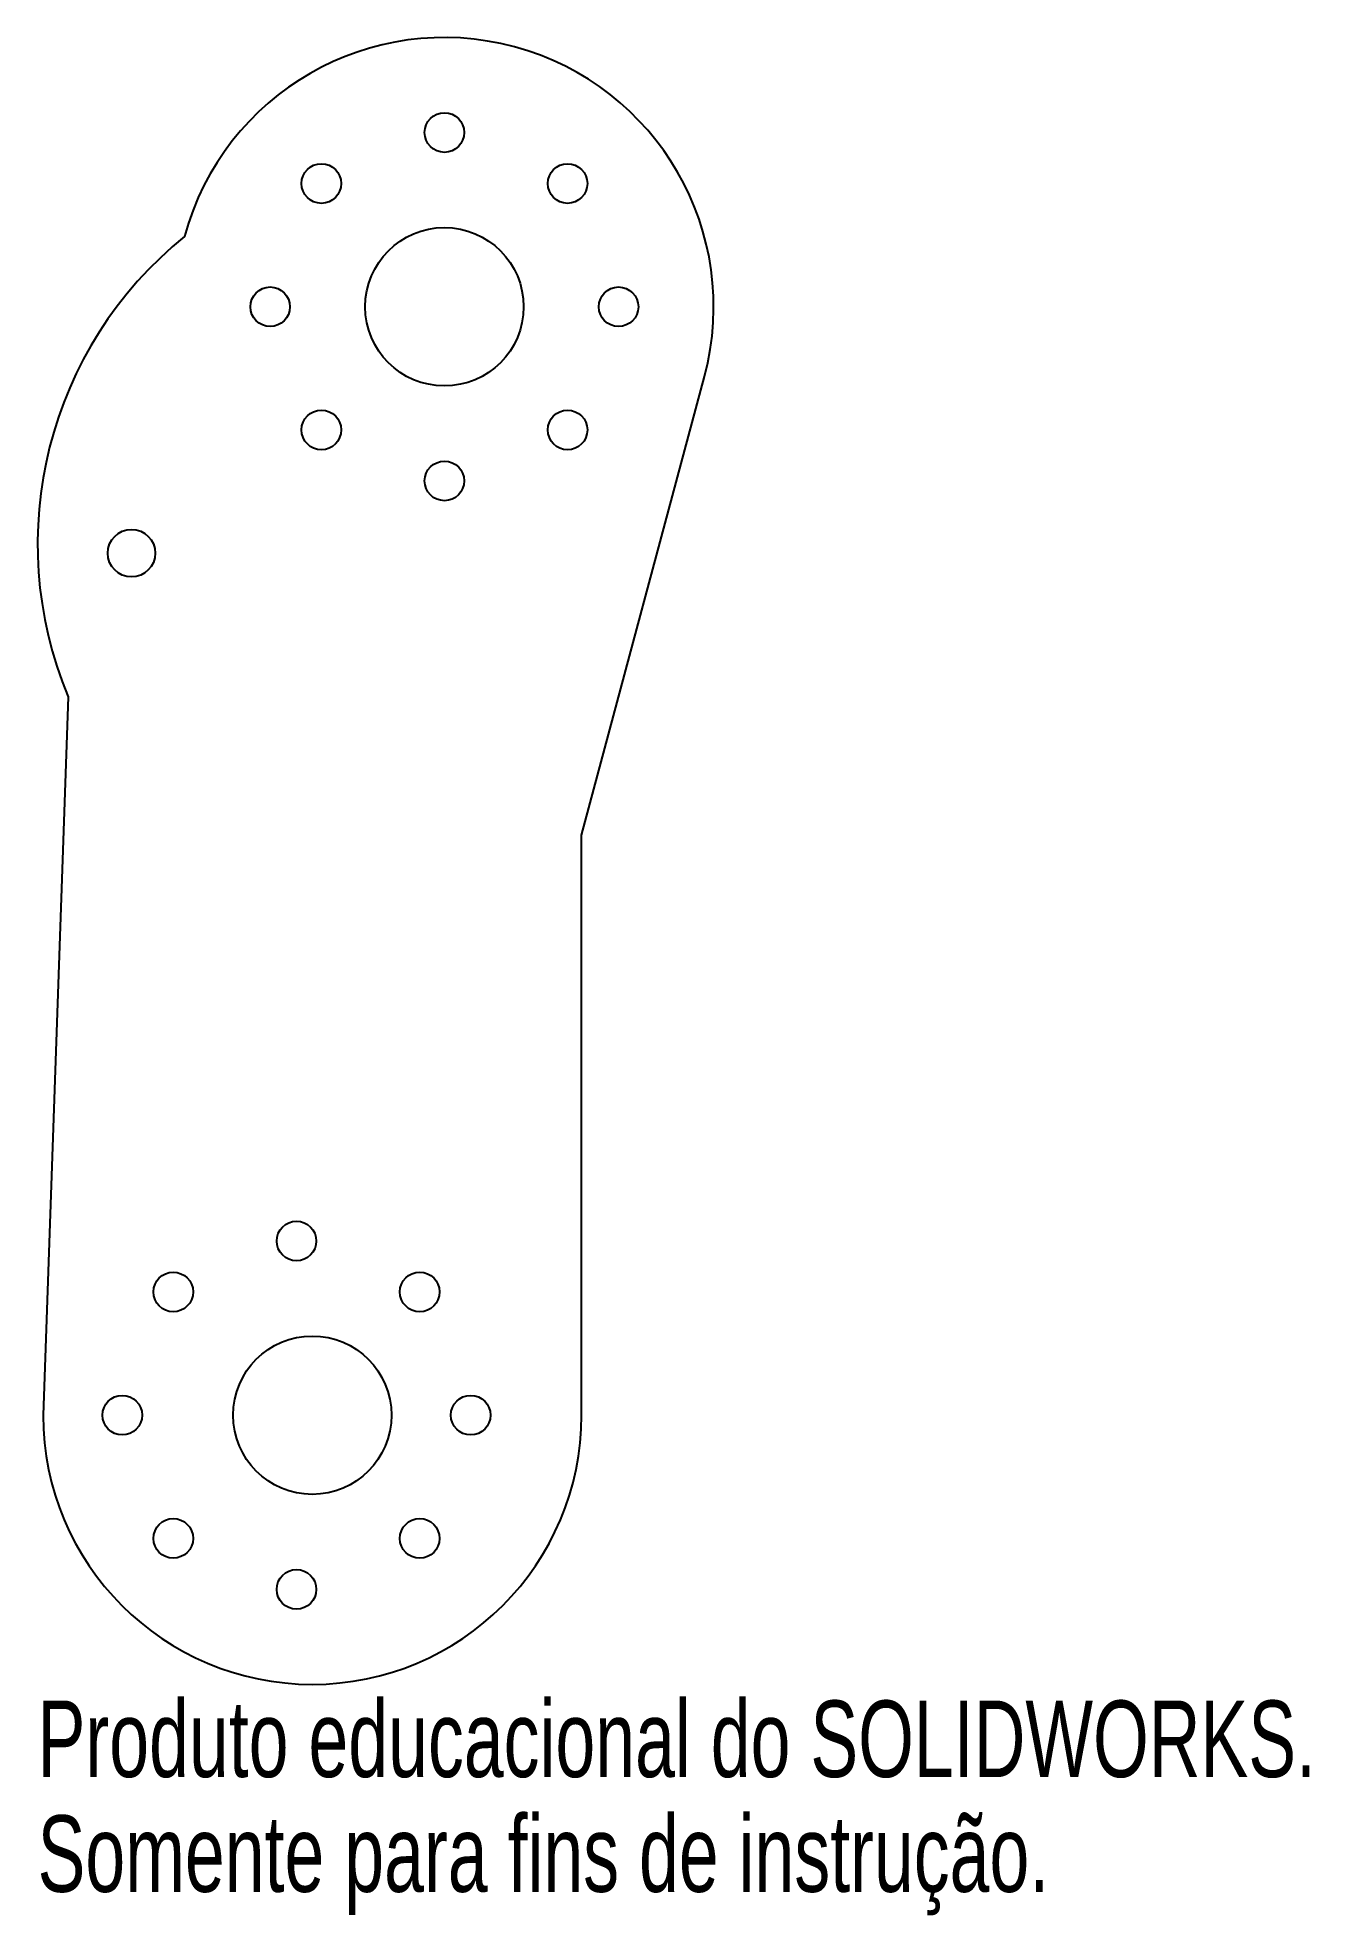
# Model space of a CAD drawing. Header units: millimetres. Extents: x -17 to 63, y -32 to 87.
import ezdxf

# ---------------------------------------------------------------- set-up
doc = ezdxf.new("R2010")
doc.units = ezdxf.units.MM
doc.styles.add('SLDTEXTSTYLE0', font='TXT', dxfattribs={"width": 0.7})

msp = doc.modelspace()

# ---------------------------------------------------------------- linework, layer by layer
at = {"color": 7, "linetype": 'Continuous', "lineweight": 25}
for p, q in [((17, 36.62), (24.76, 65.6)), ((-15.42, 45.36), (-17, 0)), ((17, 0), (17, 36.62))]:
    msp.add_line(p, q, dxfattribs=at)
for centre, radius in [((8.34, 81), 1.25), ((0.57, 77.78), 1.25), ((16.12, 77.78), 1.25), ((8.34, 70), 5), ((-2.66, 70), 1.25), ((19.34, 70), 1.25), ((0.57, 62.22), 1.25), ((16.12, 62.22), 1.25), ((8.34, 59), 1.25), ((-11.42, 54.44), 1.5), ((-1, 11), 1.25), ((-8.78, 7.78), 1.25), ((6.78, 7.78), 1.25), ((0, 0), 5), ((-12, 0), 1.25), ((10, 0), 1.25), ((-8.78, -7.78), 1.25), ((6.78, -7.78), 1.25), ((-1, -11), 1.25)]:
    msp.add_circle(centre, radius, dxfattribs=at)
for centre, radius, start, end in [((8.34, 70), 17, 345, 164.8486), ((7.65, 55), 25, 128.9466, 202.6864), ((0, 0), 17, 180, 0)]:
    msp.add_arc(centre, radius, start, end, dxfattribs=at)

# ---------------------------------------------------------------- texts
at = {"color": 7, "linetype": 'Continuous', "char_height": 4.8336, "attachment_point": 1, "style": 'SLDTEXTSTYLE0'}
for s, insert in [('Produto educacional do SOLIDWORKS.', (-17.35, -18.02)), ('Somente para fins de instrução.', (-17.35, -25.27))]:
    msp.add_mtext(s, dxfattribs=dict(at, insert=insert))

doc.saveas('drawing.dxf')
